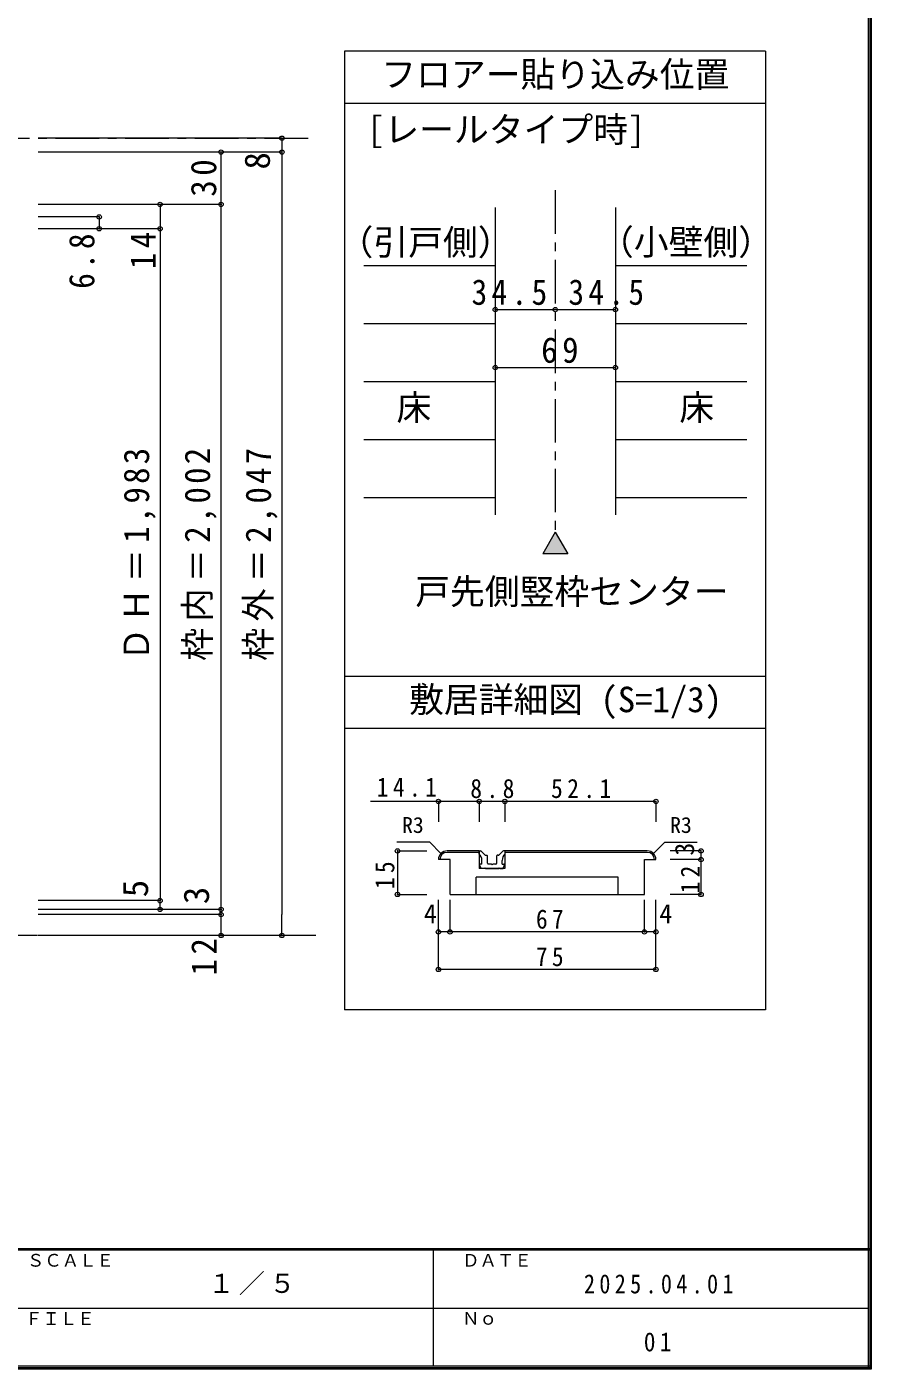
# Model space of a CAD drawing. Units: millimetres, scale not verified, with parts at other scales. Extents: x -957 to 993, y -689 to 708.
# Drawn here: x 508 to 993, y -689 to 82 of the extents above; entities that cross this region are included whole.
import ezdxf
from ezdxf.enums import TextEntityAlignment as Align

# ---------------------------------------------------------------- set-up
doc = ezdxf.new("R2010")
doc.units = ezdxf.units.MM
doc.header["$LTSCALE"] = 5
doc.header["$PDMODE"] = 32
doc.header["$PDSIZE"] = 2.5
doc.linetypes.add('CHAIN1', pattern=[8, 5, -1, 1, -1])
doc.layers.add('0-B_寸法', color=7, linetype='Continuous', lineweight=9)
doc.layers.add('F-1_枠', color=6, linetype='Continuous', lineweight=9)
doc.layers.add('F-A_文字', color=7, linetype='Continuous')
doc.styles.add('ＭＳ ゴシック', font='')
doc.styles.get('ＭＳ ゴシック').set_extended_font_data('MS Gothic')

msp = doc.modelspace()

# ---------------------------------------------------------------- linework, layer by layer
at = {"layer": '0-B_寸法'}
for p, q in [((690.271, 68.058), (690.271, -482.581)), ((932.148, 68.058), (690.271, 68.058)), ((932.148, 68.058), (932.148, -482.581)), ((932.148, 38.058), (690.271, 38.058)), ((654.283, 18.058), (514.283, 18.058)), ((654.283, 18.058), (654.283, 10.058)), ((654.283, 10.058), (514.283, 10.058)), ((619.283, -439.942), (619.283, 10.058)), ((654.283, 10.058), (654.283, -427.942)), ((619.283, -19.942), (514.283, -19.942)), ((584.283, -19.942), (584.283, -419.942)), ((776.84, -21.825), (776.84, -198.332)), ((845.84, -21.825), (845.84, -198.332)), ((549.283, -27.142), (514.283, -27.142)), ((549.283, -27.142), (549.283, -33.942)), ((584.283, -33.942), (514.283, -33.942)), ((701.34, -55.127), (776.84, -55.127)), ((845.84, -55.127), (921.34, -55.127)), ((776.84, -80.387), (811.34, -80.387)), ((811.34, -80.387), (845.84, -80.387)), ((701.34, -88.428), (776.84, -88.428)), ((845.84, -88.428), (921.34, -88.428)), ((776.84, -113.689), (845.84, -113.689)), ((701.34, -121.73), (776.84, -121.73)), ((845.84, -121.73), (921.34, -121.73)), ((701.34, -155.031), (776.84, -155.031)), ((845.84, -155.031), (921.34, -155.031)), ((701.34, -188.332), (776.84, -188.332)), ((845.84, -188.332), (921.34, -188.332)), ((811.34, -208.332), (804.203, -220.694)), ((811.34, -208.332), (818.477, -220.694)), ((818.477, -220.694), (804.203, -220.694)), ((932.148, -291.088), (690.271, -291.088)), ((932.148, -321.088), (690.271, -321.088)), ((767.669, -362.905), (705.236, -362.905)), ((744.169, -362.905), (744.169, -374.572)), ((767.669, -362.905), (767.669, -374.572)), ((782.335, -362.905), (767.669, -362.905)), ((782.335, -362.905), (782.335, -374.572)), ((869.169, -362.905), (782.335, -362.905)), ((869.169, -362.905), (869.169, -374.572)), ((720.671, -391.386), (720.671, -416.386)), ((720.671, -391.386), (737.477, -391.386)), ((767.669, -391.386), (749.169, -391.386)), ((767.669, -392.22), (749.169, -392.22)), ((767.502, -391.387), (768.407, -391.387)), ((767.502, -393.053), (767.502, -391.387)), ((767.669, -391.386), (767.669, -401.386)), ((771.106, -393.74), (768.996, -391.631)), ((778.899, -393.74), (781.008, -391.631)), ((864.169, -391.386), (782.335, -391.386)), ((782.335, -391.386), (782.335, -401.386)), ((864.169, -392.22), (782.335, -392.22)), ((867.704, -392.851), (874.169, -386.386)), ((874.169, -386.386), (892.86, -386.386)), ((895.03, -391.386), (877.398, -391.386)), ((895.03, -391.386), (895.03, -416.386)), ((768.669, -401.387), (767.859, -399.343)), ((769.169, -398.887), (768.169, -398.887)), ((769.169, -398.887), (769.169, -396.78)), ((771.459, -393.887), (772.002, -393.887)), ((772.335, -398.387), (772.335, -394.22)), ((774.502, -398.887), (772.835, -398.887)), ((775.002, -399.387), (774.502, -398.887)), ((775.502, -398.887), (775.002, -399.387)), ((777.169, -398.887), (775.502, -398.887)), ((777.669, -398.387), (777.669, -394.22)), ((778.545, -393.887), (778.002, -393.887)), ((780.835, -398.887), (780.835, -396.78)), ((780.835, -398.887), (781.835, -398.887)), ((895.03, -396.386), (877.398, -396.386)), ((847.502, -406.386), (765.835, -406.386)), ((765.835, -416.386), (765.835, -406.386)), ((782.335, -401.386), (767.669, -401.386)), ((770.502, -401.387), (768.669, -401.387)), ((770.502, -401.387), (770.835, -401.053)), ((770.835, -401.053), (771.169, -401.387)), ((771.169, -401.387), (778.835, -401.387)), ((847.502, -416.386), (847.502, -406.386)), ((720.671, -416.386), (737.477, -416.386)), ((750.835, -416.386), (862.502, -416.386)), ((895.03, -416.386), (877.398, -416.386)), ((584.283, -419.942), (514.283, -419.942)), ((584.283, -424.942), (584.283, -419.942)), ((744.169, -437.931), (744.169, -419.505)), ((750.835, -437.931), (750.835, -419.505)), ((862.502, -437.931), (862.502, -419.505)), ((869.169, -437.931), (869.169, -419.505)), ((619.283, -424.942), (514.283, -424.942)), ((584.283, -424.942), (514.283, -424.942)), ((619.283, -427.942), (514.283, -427.942)), ((654.283, -439.942), (654.283, -427.942)), ((869.169, -437.931), (744.169, -437.931)), ((744.169, -459.467), (744.169, -437.931)), ((869.169, -459.467), (869.169, -437.931)), ((654.283, -439.942), (514.283, -439.942)), ((869.169, -459.467), (744.169, -459.467)), ((932.148, -482.581), (690.271, -482.581))]:
    msp.add_line(p, q, dxfattribs=at)
at = {"layer": '0-B_寸法', "linetype": 'CHAIN1'}
for p, q in [((284.283, 18.058), (673.283, 18.058)), ((811.34, -11.825), (811.34, -208.332)), ((673.783, -439.942), (284.283, -439.942))]:
    msp.add_line(p, q, dxfattribs=at)
at = {"layer": '0-B_寸法'}
for points in [[(745.633, -392.851), (739.169, -386.386), (720.342, -386.386)], [(782.502, -393.053), (782.502, -391.387), (781.597, -391.387)], [(750.835, -416.386), (750.835, -396.386), (744.169, -396.386)], [(779.502, -401.387), (781.335, -401.387), (782.145, -399.343)], [(862.502, -416.386), (862.502, -396.386), (869.169, -396.386)], [(779.502, -401.387), (779.169, -401.053), (778.835, -401.387)]]:
    msp.add_lwpolyline(points, dxfattribs=at)
for centre, radius, start, end in [((749.169, -396.386), 5, 90, 180), ((749.169, -396.386), 4.167, 90, 180), ((764.169, -396.78), 5, 0, 48.19), ((768.407, -392.22), 0.833, 45, 90), ((785.835, -396.78), 5, 131.81, 180), ((781.597, -392.22), 0.833, 90, 135), ((864.169, -396.386), 5, 0, 90), ((864.169, -396.386), 4.167, 0, 90), ((768.169, -399.22), 0.333, 90, 201.616), ((771.459, -393.387), 0.5, 225, 270), ((772.002, -394.22), 0.333, 360, 90), ((772.835, -398.387), 0.5, 180, 270), ((777.169, -398.387), 0.5, 270, 360), ((778.002, -394.22), 0.333, 90, 180), ((778.545, -393.387), 0.5, 270, 315), ((781.835, -399.22), 0.333, 338.384, 90)]:
    msp.add_arc(centre, radius, start, end, dxfattribs=at)
for p in [(654.283, 18.058), (619.283, 10.058), (654.283, 10.058), (584.283, -19.942), (619.283, -19.942), (549.283, -27.142), (549.283, -33.942), (584.283, -33.942), (776.84, -80.387), (811.34, -80.387), (845.84, -80.387), (776.84, -113.689), (845.84, -113.689), (744.169, -362.905), (767.669, -362.905), (782.335, -362.905), (869.169, -362.905), (720.671, -391.386), (895.03, -391.386), (895.03, -396.386), (720.671, -416.386), (895.03, -416.386), (584.283, -419.942), (584.283, -424.942), (619.283, -424.942), (619.283, -427.942), (619.283, -439.942), (654.283, -439.942), (744.169, -437.931), (750.835, -437.931), (862.502, -437.931), (869.169, -437.931), (744.169, -459.467), (869.169, -459.467)]:
    msp.add_point(p, dxfattribs=at)
at = {"layer": '0-B_寸法', "color": 16}
msp.add_solid([(818.477, -220.694), (811.34, -208.332), (804.203, -220.694)], dxfattribs=at)
at = {"layer": 'F-1_枠'}
for p, q in [((991.115, 707.602), (991.115, -689.065)), ((991.948, 707.602), (991.948, -689.065)), ((992.782, 707.602), (992.782, -689.065)), ((992.782, -619.898), (-957.218, -619.898)), ((992.782, -620.731), (-957.218, -620.731)), ((741.115, -620.731), (741.115, -687.398)), ((17.782, -654.065), (991.115, -654.066)), ((992.782, -687.398), (-957.218, -687.398)), ((992.782, -688.231), (-957.218, -688.231)), ((992.782, -689.065), (-957.218, -689.065))]:
    msp.add_line(p, q, dxfattribs=at)

# ---------------------------------------------------------------- texts
at = {"layer": '0-B_寸法', "style": 'ＭＳ ゴシック'}
for s, height, p in [('フロアー貼り込み位置', 14.66, (711.34, 43.058)), ('[レールタイプ時]', 14.66, (703.153, 11.368)), ('（引戸側）', 14.66, (686.795, -53.441)), ('（小壁側）', 14.66, (836.441, -53.316)), ('床', 14.66, (720.09, -148.38)), ('床', 14.66, (882.59, -148.38)), ('戸先側竪枠センター', 14.66, (730.84, -254.074)), ('敷居詳細図 (S=1/3)', 14.66, (727.331, -316.088)), ('R3', 9.164, (723.283, -383.798)), ('R3', 9.164, (877.27, -383.798)), ('4', 11, (735.794, -436.176)), ('4', 11, (871.11, -436.176))]:
    msp.add_text(s, height=height, dxfattribs=at).set_placement(p, align=Align.BOTTOM_LEFT)
for s, height, p in [('8', 14.66, (651.783, 0.058)), ('3', 11, (894.323, -394.077)), ('5', 14.66, (581.783, -417.942)), ('3', 14.66, (616.783, -421.942))]:
    msp.add_text(s, height=height, rotation=90, dxfattribs=at).set_placement(p, align=Align.BOTTOM_LEFT)
at = {"layer": '0-B_寸法', "attachment_point": 7, "rotation": 90, "style": 'ＭＳ ゴシック'}
for s, insert, char_height in [('\\T1.27;\\W0.95;30', (616.783, -15.567), 14.66), ('\\T1.27;\\W0.9;6.8', (546.783, -68.442), 14.66), ('\\T1.27;\\W0.95;14', (581.783, -57.192), 14.66), ('\\T1.19;\\W0.95;ＤＨ＝1,983', (581.783, -282.192), 14.66), ('\\T1.19;\\W0.95;枠内＝2,002', (616.783, -282.192), 14.66), ('\\T1.19;\\W0.95;枠外＝2,047', (651.783, -282.192), 14.66), ('\\T1.36;\\W0.9;15', (719.019, -413.261), 11), ('\\T1.36;\\W0.9;12', (894.323, -415.761), 11), ('\\T1.27;\\W0.95;12', (616.783, -462.986), 14.66)]:
    msp.add_mtext(s, dxfattribs=dict(at, insert=insert, char_height=char_height))
at = {"layer": '0-B_寸法', "attachment_point": 7, "style": 'ＭＳ ゴシック'}
for s, insert, char_height in [('\\T1.28;\\W0.9;34.5', (763.222, -77.887), 14.66), ('\\T1.28;\\W0.9;34.5', (818.859, -77.887), 14.66), ('\\T1.27;\\W0.95;69', (803.215, -111.189), 14.66), ('\\T1.38;\\W0.9;14.1', (708.707, -360.365), 11), ('\\T1.38;\\W0.9;8.8', (762.502, -361.15), 11), ('\\T1.38;\\W0.9;52.1', (808.877, -361.15), 11), ('\\T1.36;\\W0.9;67', (800.21, -436.176), 11), ('\\T1.36;\\W0.9;75', (800.21, -457.712), 11), ('\\T1.39;\\W0.85;2025.04.01', (827.782, -645.732), 11)]:
    msp.add_mtext(s, dxfattribs=dict(at, insert=insert, char_height=char_height))
at = {"layer": 'F-A_文字', "style": 'ＭＳ ゴシック'}
for s, p in [('ＳＣＡＬＥ', (507.782, -632.398)), ('ＤＡＴＥ', (757.782, -632.398)), ('ＦＩＬＥ', (506.714, -665.853)), ('Ｎｏ', (757.782, -665.732))]:
    msp.add_text(s, height=7.331, dxfattribs=at).set_placement(p, align=Align.BOTTOM_LEFT)
at = {"layer": 'F-A_文字', "char_height": 11, "attachment_point": 7, "style": 'ＭＳ ゴシック'}
for s, insert in [('\\T1.17;１／５', (611.949, -646.565)), ('\\T1.36;\\W0.9;01', (862.157, -679.065))]:
    msp.add_mtext(s, dxfattribs=dict(at, insert=insert))

doc.saveas('drawing.dxf')
